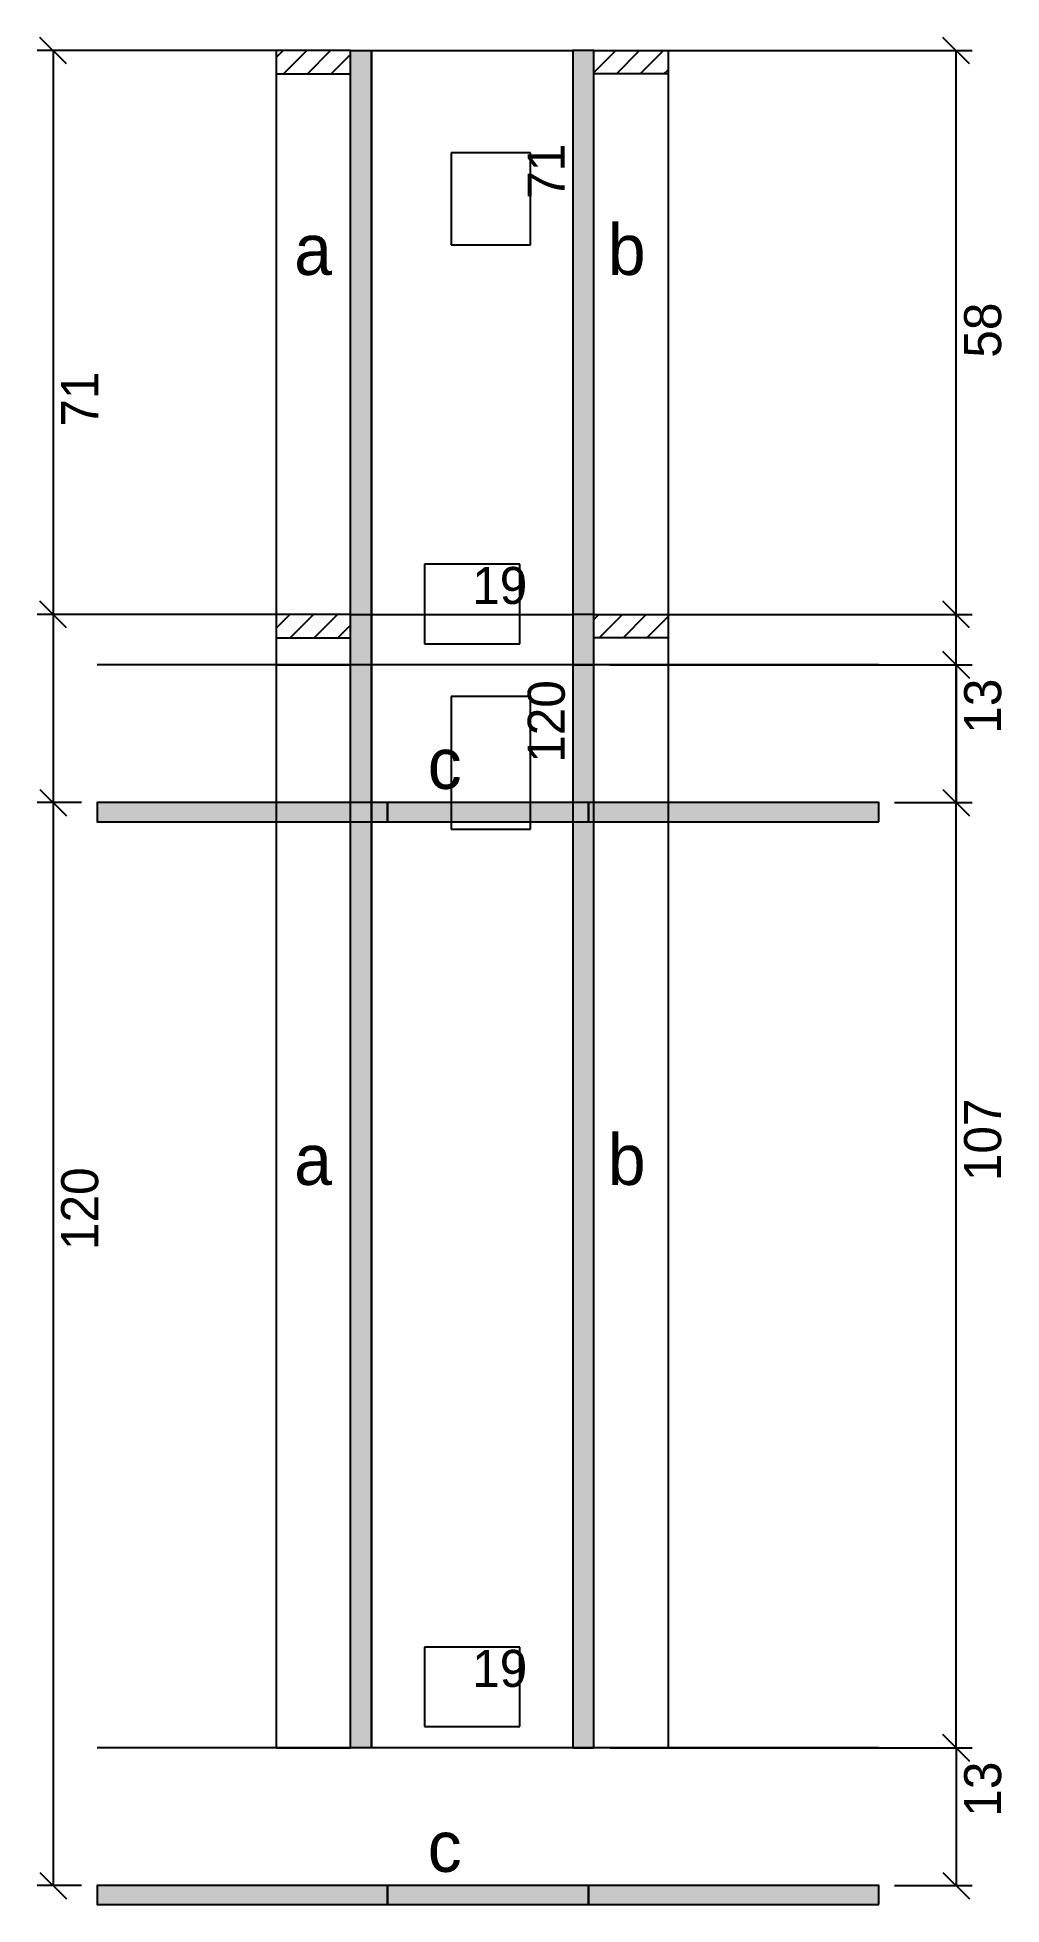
# Model space of a CAD drawing. Extents: x 4 to 186, y -398 to -46.
import ezdxf

# ---------------------------------------------------------------- set-up
doc = ezdxf.new("R2010")
doc.units = 0
for name, color, linetype in [('CONCRETO', 251, 'Continuous'), ('COTA', 241, 'Continuous'), ('Cota Seção (2x)', 241, 'Continuous'), ('detalhes', 7, 'Continuous'), ('Hachura', 251, 'Continuous'), ('Madeira', 126, 'Continuous'), ('Painéis', 200, 'Continuous')]:
    doc.layers.add(name, color=color, linetype=linetype)

msp = doc.modelspace()

# ---------------------------------------------------------------- hatches: boundary and pattern name
at = {"layer": 'Hachura'}
h = msp.add_hatch(dxfattribs=at)
h.set_pattern_fill('ANSI31')
h.paths.add_polyline_path([(63.25, -52.65), (63.25, -48.25), (49.25, -48.25), (49.25, -52.65), (63.25, -52.65)])
h = msp.add_hatch(color=7, dxfattribs=at)
h.dxf.hatch_style = 1
h.paths.add_polyline_path([(63.25, -164.25), (67.25, -164.25), (67.25, -48.25), (63.25, -48.25), (63.25, -164.25)])
h = msp.add_hatch(color=7, dxfattribs=at)
h.dxf.hatch_style = 1
h.paths.add_polyline_path([(105.25, -164.25), (109.25, -164.25), (109.25, -48.25), (105.25, -48.25), (105.25, -164.25)])
h = msp.add_hatch(dxfattribs=at)
h.set_pattern_fill('ANSI31')
h.paths.add_polyline_path([(109.25, -52.65), (109.25, -48.25), (123.25, -48.25), (123.25, -52.65), (109.25, -52.65)])
h = msp.add_hatch(dxfattribs=at)
h.set_pattern_fill('ANSI31')
h.paths.add_polyline_path([(63.25, -159.15), (63.25, -154.75), (49.25, -154.75), (49.25, -159.15), (63.25, -159.15)])
h = msp.add_hatch(color=7, dxfattribs=at)
h.dxf.hatch_style = 1
h.paths.add_polyline_path([(63.25, -368.75), (67.25, -368.75), (67.25, -154.75), (63.25, -154.75), (63.25, -368.75)])
h = msp.add_hatch(color=7, dxfattribs=at)
h.dxf.hatch_style = 1
h.paths.add_polyline_path([(105.25, -368.75), (109.25, -368.75), (109.25, -154.75), (105.25, -154.75), (105.25, -368.75)])
h = msp.add_hatch(dxfattribs=at)
h.set_pattern_fill('ANSI31')
h.paths.add_polyline_path([(109.25, -159.15), (109.25, -154.75), (123.25, -154.75), (123.25, -159.15), (109.25, -159.15)])
h = msp.add_hatch(color=7, dxfattribs=at)
h.dxf.hatch_style = 1
h.paths.add_polyline_path([(70.231, -193.864), (70.231, -190.264), (15.416, -190.264), (15.416, -193.864), (70.231, -193.864)])
h = msp.add_hatch(color=7, dxfattribs=at)
h.dxf.hatch_style = 1
h.paths.add_polyline_path([(108.231, -193.864), (108.231, -190.264), (70.231, -190.264), (70.231, -193.864), (108.231, -193.864)])
h = msp.add_hatch(color=7, dxfattribs=at)
h.dxf.hatch_style = 1
h.paths.add_polyline_path([(163.047, -193.864), (163.047, -190.264), (108.231, -190.264), (108.231, -193.864), (163.047, -193.864)])
h = msp.add_hatch(color=7, dxfattribs=at)
h.dxf.hatch_style = 1
h.paths.add_polyline_path([(70.231, -398.364), (70.231, -394.764), (15.416, -394.764), (15.416, -398.364), (70.231, -398.364)])
h = msp.add_hatch(color=7, dxfattribs=at)
h.dxf.hatch_style = 1
h.paths.add_polyline_path([(108.231, -398.364), (108.231, -394.764), (70.231, -394.764), (70.231, -398.364), (108.231, -398.364)])
h = msp.add_hatch(color=7, dxfattribs=at)
h.dxf.hatch_style = 1
h.paths.add_polyline_path([(163.047, -398.364), (163.047, -394.764), (108.231, -394.764), (108.231, -398.364), (163.047, -398.364)])

# ---------------------------------------------------------------- linework, layer by layer
at = {"layer": 'CONCRETO', "color": 251}
for p, q in [((163.047, -164.25), (15.416, -164.25)), ((163.047, -368.75), (15.416, -368.75))]:
    msp.add_line(p, q, dxfattribs=at)
for points in [[(67.25, -48.25), (67.25, -48.25), (105.25, -48.25), (105.25, -76.25), (105.25, -76.25), (105.25, -164.25), (67.25, -164.25), (67.25, -48.25)], [(67.25, -154.75), (67.25, -154.75), (105.25, -154.75), (105.25, -182.75), (105.25, -182.75), (105.25, -368.75), (67.25, -368.75), (67.25, -154.75)]]:
    msp.add_lwpolyline(points, close=True, dxfattribs=at)
at = {"layer": 'COTA', "color": 4}
for p, q in [((60.25, -48.25), (4.097, -48.25)), ((7.097, -48.25), (7.097, -190.264)), ((112.25, -48.25), (180.684, -48.25)), ((177.684, -164.25), (177.684, -48.25)), ((60.25, -154.75), (4.097, -154.75)), ((7.097, -154.75), (7.097, -394.764)), ((112.25, -154.75), (180.684, -154.75)), ((177.684, -368.75), (177.684, -154.75)), ((112.25, -164.25), (180.684, -164.25)), ((112.25, -164.25), (180.684, -164.25)), ((177.684, -164.25), (177.684, -190.264)), ((12.416, -190.264), (4.097, -190.264)), ((166.047, -190.264), (180.684, -190.264)), ((112.25, -368.75), (180.684, -368.75)), ((112.25, -368.75), (180.684, -368.75)), ((177.684, -368.75), (177.684, -394.764)), ((12.416, -394.764), (4.097, -394.764)), ((166.047, -394.764), (180.684, -394.764))]:
    msp.add_line(p, q, dxfattribs=at)
at = {"layer": 'COTA'}
for points in [[(9.597, -50.75), (4.597, -45.75)], [(180.184, -50.75), (175.184, -45.75)], [(9.597, -157.25), (4.597, -152.25)], [(180.184, -157.25), (175.184, -152.25)], [(175.184, -161.75), (180.184, -166.75)], [(180.184, -166.75), (175.184, -161.75)], [(4.597, -187.764), (9.597, -192.764)], [(175.184, -187.764), (180.184, -192.764)], [(175.184, -366.25), (180.184, -371.25)], [(180.184, -371.25), (175.184, -366.25)], [(4.597, -392.264), (9.597, -397.264)], [(175.184, -392.264), (180.184, -397.264)]]:
    msp.add_lwpolyline(points, dxfattribs=at)
at = {"layer": 'Cota Seção (2x)', "color": 180}
for p, q in [((97.25, -67.583), (82.25, -67.583)), ((82.25, -67.583), (82.25, -84.917)), ((97.25, -84.917), (97.25, -67.583)), ((82.25, -84.917), (97.25, -84.917)), ((95.25, -145.25), (77.25, -145.25)), ((77.25, -145.25), (77.25, -160.25)), ((95.25, -160.25), (95.25, -145.25)), ((77.25, -160.25), (95.25, -160.25)), ((97.25, -170.25), (82.25, -170.25)), ((82.25, -170.25), (82.25, -195.25)), ((97.25, -195.25), (97.25, -170.25)), ((82.25, -195.25), (97.25, -195.25)), ((95.25, -349.75), (77.25, -349.75)), ((77.25, -349.75), (77.25, -364.75)), ((95.25, -364.75), (95.25, -349.75)), ((77.25, -364.75), (95.25, -364.75))]:
    msp.add_line(p, q, dxfattribs=at)
at = {"layer": 'Madeira', "color": 126}
for points in [[(63.25, -52.65), (63.25, -48.25), (49.25, -48.25), (49.25, -52.65)], [(63.25, -48.25), (49.25, -48.25), (49.25, -164.25), (63.25, -164.25)], [(109.25, -52.65), (109.25, -48.25), (123.25, -48.25), (123.25, -52.65)], [(109.25, -48.25), (123.25, -48.25), (123.25, -164.25), (109.25, -164.25)], [(63.25, -159.15), (63.25, -154.75), (49.25, -154.75), (49.25, -159.15)], [(63.25, -154.75), (49.25, -154.75), (49.25, -368.75), (63.25, -368.75)], [(109.25, -159.15), (109.25, -154.75), (123.25, -154.75), (123.25, -159.15)], [(109.25, -154.75), (123.25, -154.75), (123.25, -368.75), (109.25, -368.75)]]:
    msp.add_lwpolyline(points, close=True, dxfattribs=at)
at = {"layer": 'Painéis', "color": 200}
for points in [[(63.25, -48.25), (67.25, -48.25), (67.25, -164.25), (63.25, -164.25)], [(109.25, -48.25), (105.25, -48.25), (105.25, -164.25), (109.25, -164.25)], [(63.25, -154.75), (67.25, -154.75), (67.25, -368.75), (63.25, -368.75)], [(109.25, -154.75), (105.25, -154.75), (105.25, -368.75), (109.25, -368.75)], [(70.231, -193.864), (70.231, -190.264), (15.416, -190.264), (15.416, -193.864)], [(108.231, -193.864), (108.231, -190.264), (70.231, -190.264), (70.231, -193.864)], [(163.047, -193.864), (163.047, -190.264), (108.231, -190.264), (108.231, -193.864)], [(70.231, -398.364), (70.231, -394.764), (15.416, -394.764), (15.416, -398.364)], [(108.231, -398.364), (108.231, -394.764), (70.231, -394.764), (70.231, -398.364)], [(163.047, -398.364), (163.047, -394.764), (108.231, -394.764), (108.231, -398.364)]]:
    msp.add_lwpolyline(points, close=True, dxfattribs=at)

# ---------------------------------------------------------------- texts
at = {"layer": 'COTA', "color": 1}
for s, p in [('58', (186.184, -106.25)), ('71', (15.597, -119.257)), ('13', (186.184, -177.257)), ('107', (186.184, -261.75)), ('120', (15.597, -274.757)), ('13', (186.184, -381.757))]:
    msp.add_text(s, height=7, rotation=90, dxfattribs=at).set_placement(p)
at = {"layer": 'Cota Seção (2x)', "color": 1}
for s, p in [('71', (103.75, -76.25)), ('120', (103.75, -182.75))]:
    msp.add_text(s, height=7, rotation=90, dxfattribs=at).set_placement(p)
for p in [(86.25, -152.75), (86.25, -357.25)]:
    msp.add_text('19', height=7, dxfattribs=at).set_placement(p)
at = {"layer": 'detalhes', "color": 4}
for s, p in [('b', (111.884, -90.617)), ('a', (52.616, -90.617)), ('c', (77.85, -187.669)), ('b', (111.884, -262.455)), ('a', (52.616, -262.455)), ('c', (77.85, -392.169))]:
    msp.add_text(s, height=9.6, dxfattribs=at).set_placement(p)

doc.saveas('drawing.dxf')
